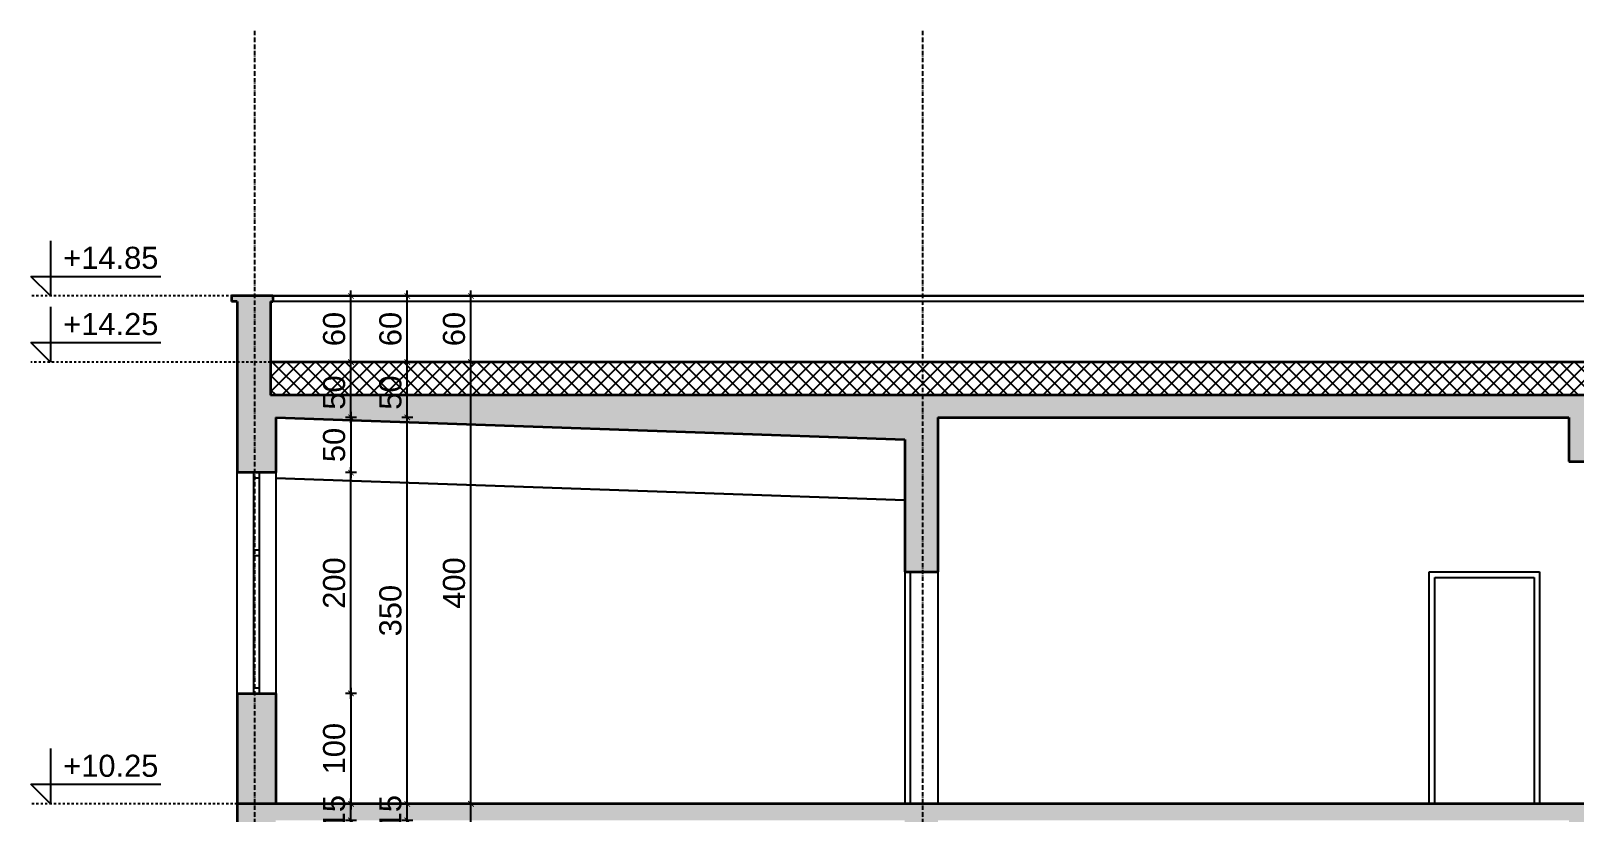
# Model space of a CAD drawing. Header units: inches. Extents: x -72385 to 39588, y -6525 to 66685.
# Drawn here: x 26252 to 27650, y 24643 to 25351 of the extents above; entities that cross this region are included whole.
import ezdxf

# ---------------------------------------------------------------- set-up
doc = ezdxf.new("R2010")
doc.units = ezdxf.units.IN
doc.header["$MEASUREMENT"] = 0
doc.linetypes.add('DashDot', pattern=[0.6, 0.4, -0.1, 0, -0.1])
doc.linetypes.add('Hidden', pattern=[0.4, 0.2, -0.2])
for name, color, linetype, lineweight in [('Надписи коти вътрешни', 252, 'Continuous', 25), ('Надписи нива', 252, 'Continuous', 25), ('Оси', 252, 'DashDot', 25), ('Фасади Разрези дебело', 7, 'Continuous', 35), ('Фасади Разрези средно', 252, 'Continuous', 30), ('Фасади Разрези тънко', 253, 'Continuous', 25), ('Щрих стени', 254, 'Continuous', 25)]:
    doc.layers.add(name, color=color, linetype=linetype, lineweight=lineweight)
doc.styles.add('Arial Regular', font='arial.ttf')
doc.styles.get("Standard").update_dxf_attribs({"font": 'arial.ttf'})
doc.dimstyles.new('Annotative', dxfattribs={"dimscale": 0, "dimtxt": 20, "dimasz": 5, "dimexe": 5, "dimexo": 5, "dimgap": 5, "dimtad": 1, "dimdec": 0, "dimzin": 0, "dimdsep": 46, "dimtxsty": 'Standard', "dimblk": 'ARCHTICK', "dimcen": 5, "dimdle": 5, "dimadec": 0, "dimazin": 0, "dimtfac": 1, "dimtdec": 0, "dimtofl": 0, "dimtmove": 0, "dimatfit": 3, "dimldrblk": 'ARCHTICK', "dimfxl": 5, "dimfxlon": 1, "dimtolj": 1, "dimtzin": 0, "dimarcsym": 1})

# ---------------------------------------------------------------- blocks, each defined once
blk = doc.blocks.new('_ArchTick')
at = {"color": 0, "linetype": 'ByBlock', "const_width": 0.15}
blk.add_lwpolyline([(-0.5, -0.5), (0.5, 0.5)], dxfattribs=at)
blk = doc.blocks.new('*D5212')
at = {"layer": 'Defpoints', "color": 0, "ltscale": 10, "transparency": 16777216}
for p in [(26542, 24650.9), (26572.6, 24650.9), (26572.6, 24635.9)]:
    blk.add_point(p, dxfattribs=at)
at = {"layer": 'Надписи коти вътрешни', "color": 0, "lineweight": -2, "ltscale": 10, "transparency": 16777216}
for p, q in [((26547, 24650.9), (26537, 24650.9)), ((26542, 24630.9), (26542, 24655.9)), ((26547, 24635.9), (26537, 24635.9))]:
    blk.add_line(p, q, dxfattribs=at)
at = {"layer": 'Надписи коти вътрешни', "color": 0, "lineweight": -2, "ltscale": 10, "transparency": 16777216, "xscale": 5, "yscale": 5, "zscale": 5}
for p, rotation in [((26542, 24650.9), 90), ((26542, 24635.9), 270)]:
    blk.add_blockref('_ArchTick', p, dxfattribs=dict(at, rotation=rotation))
at = {"layer": 'Надписи коти вътрешни', "color": 0, "ltscale": 10, "transparency": 16777216, "insert": (26526.8, 24643.4), "char_height": 20, "attachment_point": 5, "rotation": 90}
blk.add_mtext('\\A1;15', dxfattribs=at)
blk = doc.blocks.new('*D5210')
at = {"layer": 'Defpoints', "color": 0, "ltscale": 10, "transparency": 16777216}
for p in [(26650.7, 24650.9), (26769.7, 24650.9), (26769.7, 24270.9)]:
    blk.add_point(p, dxfattribs=at)
at = {"layer": 'Надписи коти вътрешни', "color": 0, "lineweight": -2, "ltscale": 10, "transparency": 16777216}
for p, q in [((26655.7, 24650.9), (26645.7, 24650.9)), ((26650.7, 24265.9), (26650.7, 24655.9)), ((26655.7, 24270.9), (26645.7, 24270.9))]:
    blk.add_line(p, q, dxfattribs=at)
at = {"layer": 'Надписи коти вътрешни', "color": 0, "lineweight": -2, "ltscale": 10, "transparency": 16777216, "xscale": 5, "yscale": 5, "zscale": 5}
for p, rotation in [((26650.7, 24650.9), 90), ((26650.7, 24270.9), 270)]:
    blk.add_blockref('_ArchTick', p, dxfattribs=dict(at, rotation=rotation))
at = {"layer": 'Надписи коти вътрешни', "color": 0, "ltscale": 10, "transparency": 16777216, "insert": (26635.4, 24460.9), "char_height": 20, "attachment_point": 5, "rotation": 90}
blk.add_mtext('\\A1;380', dxfattribs=at)
blk = doc.blocks.new('*D5209')
at = {"layer": 'Defpoints', "color": 0, "ltscale": 10, "transparency": 16777216}
for p in [(26593, 24650.9), (26621, 24650.9), (26631.7, 24635.9)]:
    blk.add_point(p, dxfattribs=at)
at = {"layer": 'Надписи коти вътрешни', "color": 0, "lineweight": -2, "ltscale": 10, "transparency": 16777216}
for p, q in [((26598, 24650.9), (26588, 24650.9)), ((26593, 24630.9), (26593, 24655.9)), ((26598, 24635.9), (26588, 24635.9))]:
    blk.add_line(p, q, dxfattribs=at)
at = {"layer": 'Надписи коти вътрешни', "color": 0, "lineweight": -2, "ltscale": 10, "transparency": 16777216, "xscale": 5, "yscale": 5, "zscale": 5}
for p, rotation in [((26593, 24650.9), 90), ((26593, 24635.9), 270)]:
    blk.add_blockref('_ArchTick', p, dxfattribs=dict(at, rotation=rotation))
at = {"layer": 'Надписи коти вътрешни', "color": 0, "ltscale": 10, "transparency": 16777216, "insert": (26577.8, 24643.4), "char_height": 20, "attachment_point": 5, "rotation": 90}
blk.add_mtext('\\A1;15', dxfattribs=at)
blk = doc.blocks.new('*D5208')
at = {"layer": 'Defpoints', "color": 0, "ltscale": 10, "transparency": 16777216}
for p in [(26572.6, 24750.9), (26542, 24650.9), (26572.6, 24650.9)]:
    blk.add_point(p, dxfattribs=at)
at = {"layer": 'Надписи коти вътрешни', "color": 0, "lineweight": -2, "ltscale": 10, "transparency": 16777216}
for p, q in [((26547, 24750.9), (26537, 24750.9)), ((26542, 24755.9), (26542, 24645.9)), ((26547, 24650.9), (26537, 24650.9))]:
    blk.add_line(p, q, dxfattribs=at)
at = {"layer": 'Надписи коти вътрешни', "color": 0, "lineweight": -2, "ltscale": 10, "transparency": 16777216, "xscale": 5, "yscale": 5, "zscale": 5}
for p, rotation in [((26542, 24750.9), 90), ((26542, 24650.9), 270)]:
    blk.add_blockref('_ArchTick', p, dxfattribs=dict(at, rotation=rotation))
at = {"layer": 'Надписи коти вътрешни', "color": 0, "ltscale": 10, "transparency": 16777216, "insert": (26526.8, 24700.9), "char_height": 20, "attachment_point": 5, "rotation": 90}
blk.add_mtext('\\A1;100', dxfattribs=at)
blk = doc.blocks.new('*D5207')
at = {"layer": 'Defpoints', "color": 0, "ltscale": 10, "transparency": 16777216}
for p in [(26542, 24950.9), (26572.6, 24950.9), (26572.6, 24750.9)]:
    blk.add_point(p, dxfattribs=at)
at = {"layer": 'Надписи коти вътрешни', "color": 0, "lineweight": -2, "ltscale": 10, "transparency": 16777216}
for p, q in [((26542, 24745.9), (26542, 24955.9)), ((26547, 24950.9), (26537, 24950.9)), ((26547, 24750.9), (26537, 24750.9))]:
    blk.add_line(p, q, dxfattribs=at)
at = {"layer": 'Надписи коти вътрешни', "color": 0, "lineweight": -2, "ltscale": 10, "transparency": 16777216, "xscale": 5, "yscale": 5, "zscale": 5}
for p, rotation in [((26542, 24950.9), 90), ((26542, 24750.9), 270)]:
    blk.add_blockref('_ArchTick', p, dxfattribs=dict(at, rotation=rotation))
at = {"layer": 'Надписи коти вътрешни', "color": 0, "ltscale": 10, "transparency": 16777216, "insert": (26526.8, 24850.9), "char_height": 20, "attachment_point": 5, "rotation": 90}
blk.add_mtext('\\A1;200', dxfattribs=at)
blk = doc.blocks.new('*D5206')
at = {"layer": 'Defpoints', "color": 0, "ltscale": 10, "transparency": 16777216}
for p in [(26572.6, 25000.9), (26542, 24950.9), (26572.6, 24950.9)]:
    blk.add_point(p, dxfattribs=at)
at = {"layer": 'Надписи коти вътрешни', "color": 0, "lineweight": -2, "ltscale": 10, "transparency": 16777216}
for p, q in [((26547, 25000.9), (26537, 25000.9)), ((26542, 25005.9), (26542, 24945.9)), ((26547, 24950.9), (26537, 24950.9))]:
    blk.add_line(p, q, dxfattribs=at)
at = {"layer": 'Надписи коти вътрешни', "color": 0, "lineweight": -2, "ltscale": 10, "transparency": 16777216, "xscale": 5, "yscale": 5, "zscale": 5}
for p, rotation in [((26542, 25000.9), 90), ((26542, 24950.9), 270)]:
    blk.add_blockref('_ArchTick', p, dxfattribs=dict(at, rotation=rotation))
at = {"layer": 'Надписи коти вътрешни', "color": 0, "ltscale": 10, "transparency": 16777216, "insert": (26526.8, 24975.9), "char_height": 20, "attachment_point": 5, "rotation": 90}
blk.add_mtext('\\A1;50', dxfattribs=at)
blk = doc.blocks.new('*D5205')
at = {"layer": 'Defpoints', "color": 0, "ltscale": 10, "transparency": 16777216}
for p in [(26542, 25050.9), (26572.6, 25050.9), (26572.6, 25000.9)]:
    blk.add_point(p, dxfattribs=at)
at = {"layer": 'Надписи коти вътрешни', "color": 0, "lineweight": -2, "ltscale": 10, "transparency": 16777216}
for p, q in [((26542, 24995.9), (26542, 25055.9)), ((26547, 25050.9), (26537, 25050.9)), ((26547, 25000.9), (26537, 25000.9))]:
    blk.add_line(p, q, dxfattribs=at)
at = {"layer": 'Надписи коти вътрешни', "color": 0, "lineweight": -2, "ltscale": 10, "transparency": 16777216, "xscale": 5, "yscale": 5, "zscale": 5}
for p, rotation in [((26542, 25050.9), 90), ((26542, 25000.9), 270)]:
    blk.add_blockref('_ArchTick', p, dxfattribs=dict(at, rotation=rotation))
at = {"layer": 'Надписи коти вътрешни', "color": 0, "ltscale": 10, "transparency": 16777216, "insert": (26526.8, 25023.4), "char_height": 20, "attachment_point": 5, "rotation": 90}
blk.add_mtext('\\A1;50', dxfattribs=at)
blk = doc.blocks.new('*D5204')
at = {"layer": 'Defpoints', "color": 0, "ltscale": 10, "transparency": 16777216}
for p in [(26593, 25000.9), (26671.2, 25000.9), (26671.2, 24650.9)]:
    blk.add_point(p, dxfattribs=at)
at = {"layer": 'Надписи коти вътрешни', "color": 0, "lineweight": -2, "ltscale": 10, "transparency": 16777216}
for p, q in [((26598, 25000.9), (26588, 25000.9)), ((26593, 24645.9), (26593, 25005.9)), ((26598, 24650.9), (26588, 24650.9))]:
    blk.add_line(p, q, dxfattribs=at)
at = {"layer": 'Надписи коти вътрешни', "color": 0, "lineweight": -2, "ltscale": 10, "transparency": 16777216, "xscale": 5, "yscale": 5, "zscale": 5}
for p, rotation in [((26593, 25000.9), 90), ((26593, 24650.9), 270)]:
    blk.add_blockref('_ArchTick', p, dxfattribs=dict(at, rotation=rotation))
at = {"layer": 'Надписи коти вътрешни', "color": 0, "ltscale": 10, "transparency": 16777216, "insert": (26577.8, 24825.9), "char_height": 20, "attachment_point": 5, "rotation": 90}
blk.add_mtext('\\A1;350', dxfattribs=at)
blk = doc.blocks.new('*D5203')
at = {"layer": 'Defpoints', "color": 0, "ltscale": 10, "transparency": 16777216}
for p in [(26650.7, 25050.9), (26769.7, 25050.9), (26769.7, 24650.9)]:
    blk.add_point(p, dxfattribs=at)
at = {"layer": 'Надписи коти вътрешни', "color": 0, "lineweight": -2, "ltscale": 10, "transparency": 16777216}
for p, q in [((26650.7, 24645.9), (26650.7, 25055.9)), ((26655.7, 25050.9), (26645.7, 25050.9)), ((26655.7, 24650.9), (26645.7, 24650.9))]:
    blk.add_line(p, q, dxfattribs=at)
at = {"layer": 'Надписи коти вътрешни', "color": 0, "lineweight": -2, "ltscale": 10, "transparency": 16777216, "xscale": 5, "yscale": 5, "zscale": 5}
for p, rotation in [((26650.7, 25050.9), 90), ((26650.7, 24650.9), 270)]:
    blk.add_blockref('_ArchTick', p, dxfattribs=dict(at, rotation=rotation))
at = {"layer": 'Надписи коти вътрешни', "color": 0, "ltscale": 10, "transparency": 16777216, "insert": (26635.4, 24850.9), "char_height": 20, "attachment_point": 5, "rotation": 90}
blk.add_mtext('\\A1;400', dxfattribs=at)
blk = doc.blocks.new('*D5202')
at = {"layer": 'Defpoints', "color": 0, "ltscale": 10, "transparency": 16777216}
for p in [(26593, 25050.9), (26671.2, 25050.9), (26671.2, 25000.9)]:
    blk.add_point(p, dxfattribs=at)
at = {"layer": 'Надписи коти вътрешни', "color": 0, "lineweight": -2, "ltscale": 10, "transparency": 16777216}
for p, q in [((26593, 24995.9), (26593, 25055.9)), ((26598, 25050.9), (26588, 25050.9)), ((26598, 25000.9), (26588, 25000.9))]:
    blk.add_line(p, q, dxfattribs=at)
at = {"layer": 'Надписи коти вътрешни', "color": 0, "lineweight": -2, "ltscale": 10, "transparency": 16777216, "xscale": 5, "yscale": 5, "zscale": 5}
for p, rotation in [((26593, 25050.9), 90), ((26593, 25000.9), 270)]:
    blk.add_blockref('_ArchTick', p, dxfattribs=dict(at, rotation=rotation))
at = {"layer": 'Надписи коти вътрешни', "color": 0, "ltscale": 10, "transparency": 16777216, "insert": (26577.8, 25023.4), "char_height": 20, "attachment_point": 5, "rotation": 90}
blk.add_mtext('\\A1;50', dxfattribs=at)
blk = doc.blocks.new('*D5201')
at = {"layer": 'Defpoints', "color": 0, "ltscale": 10, "transparency": 16777216}
for p in [(26542, 25110.9), (26572.6, 25110.9), (26572.6, 25050.9)]:
    blk.add_point(p, dxfattribs=at)
at = {"layer": 'Надписи коти вътрешни', "color": 0, "lineweight": -2, "ltscale": 10, "transparency": 16777216}
for p, q in [((26547, 25110.9), (26537, 25110.9)), ((26542, 25045.9), (26542, 25115.9)), ((26547, 25050.9), (26537, 25050.9))]:
    blk.add_line(p, q, dxfattribs=at)
at = {"layer": 'Надписи коти вътрешни', "color": 0, "lineweight": -2, "ltscale": 10, "transparency": 16777216, "xscale": 5, "yscale": 5, "zscale": 5}
for p, rotation in [((26542, 25110.9), 90), ((26542, 25050.9), 270)]:
    blk.add_blockref('_ArchTick', p, dxfattribs=dict(at, rotation=rotation))
at = {"layer": 'Надписи коти вътрешни', "color": 0, "ltscale": 10, "transparency": 16777216, "insert": (26526.8, 25080.9), "char_height": 20, "attachment_point": 5, "rotation": 90}
blk.add_mtext('\\A1;60', dxfattribs=at)
blk = doc.blocks.new('*D5200')
at = {"layer": 'Defpoints', "color": 0, "ltscale": 10, "transparency": 16777216}
for p in [(26593, 25110.9), (26671.2, 25110.9), (26671.2, 25050.9)]:
    blk.add_point(p, dxfattribs=at)
at = {"layer": 'Надписи коти вътрешни', "color": 0, "lineweight": -2, "ltscale": 10, "transparency": 16777216}
for p, q in [((26598, 25110.9), (26588, 25110.9)), ((26593, 25045.9), (26593, 25115.9)), ((26598, 25050.9), (26588, 25050.9))]:
    blk.add_line(p, q, dxfattribs=at)
at = {"layer": 'Надписи коти вътрешни', "color": 0, "lineweight": -2, "ltscale": 10, "transparency": 16777216, "xscale": 5, "yscale": 5, "zscale": 5}
for p, rotation in [((26593, 25110.9), 90), ((26593, 25050.9), 270)]:
    blk.add_blockref('_ArchTick', p, dxfattribs=dict(at, rotation=rotation))
at = {"layer": 'Надписи коти вътрешни', "color": 0, "ltscale": 10, "transparency": 16777216, "insert": (26577.8, 25080.9), "char_height": 20, "attachment_point": 5, "rotation": 90}
blk.add_mtext('\\A1;60', dxfattribs=at)
blk = doc.blocks.new('*D5199')
at = {"layer": 'Defpoints', "color": 0, "ltscale": 10, "transparency": 16777216}
for p in [(26650.7, 25110.9), (26769.7, 25110.9), (26769.7, 25050.9)]:
    blk.add_point(p, dxfattribs=at)
at = {"layer": 'Надписи коти вътрешни', "color": 0, "lineweight": -2, "ltscale": 10, "transparency": 16777216}
for p, q in [((26655.7, 25110.9), (26645.7, 25110.9)), ((26650.7, 25045.9), (26650.7, 25115.9)), ((26655.7, 25050.9), (26645.7, 25050.9))]:
    blk.add_line(p, q, dxfattribs=at)
at = {"layer": 'Надписи коти вътрешни', "color": 0, "lineweight": -2, "ltscale": 10, "transparency": 16777216, "xscale": 5, "yscale": 5, "zscale": 5}
for p, rotation in [((26650.7, 25110.9), 90), ((26650.7, 25050.9), 270)]:
    blk.add_blockref('_ArchTick', p, dxfattribs=dict(at, rotation=rotation))
at = {"layer": 'Надписи коти вътрешни', "color": 0, "ltscale": 10, "transparency": 16777216, "insert": (26635.4, 25080.9), "char_height": 20, "attachment_point": 5, "rotation": 90}
blk.add_mtext('\\A1;60', dxfattribs=at)

msp = doc.modelspace()

# ---------------------------------------------------------------- hatches: boundary and pattern name
at = {"layer": 'Щрих стени', "ltscale": 10}
h = msp.add_hatch(color=256, dxfattribs=at)
h.dxf.hatch_style = 1
h.paths.add_polyline_path([(27073.7, 25000.9), (27645.4, 25000.9), (27645.4, 24960.9), (27713.8, 24960.9), (27713.8, 25000.9), (29376.8, 25000.9), (29376.8, 24860.9), (29406.8, 24860.9), (29406.8, 25000.9), (29945.2, 25000.9), (29945.2, 24965.9), (29975.2, 24965.9), (29975.2, 25000.9), (30375.2, 25000.9), (30375.2, 24650.9), (30420.2, 24650.9), (30420.2, 25105.9), (30425.2, 25105.9), (30425.2, 25110.9), (30388.2, 25110.9), (30388.2, 25105.9), (30390.2, 25105.9), (30390.2, 25020.9), (26469.1, 25020.9), (26469.1, 25105.9), (26471.1, 25110.9), (26433.9, 25110.9), (26433.9, 25105.9), (26438.9, 25105.9), (26438.9, 24950.9), (26473.9, 24950.9), (26473.9, 25000.9), (27043.7, 24980.9), (27043.7, 24860.9), (27073.7, 24860.9)])
h.paths.add_polyline_path([(26473.9, 24750.9), (26438.9, 24750.9), (26438.9, 24650.9), (26473.9, 24650.9)], flags=17)
at = {"layer": 'Щрих стени', "ltscale": 10, "transparency": 33554610}
h = msp.add_hatch(dxfattribs=at)
h.set_pattern_fill('ANSI37', color=256, scale=75)
h.paths.add_polyline_path([(30390.2, 25050.9), (26469.1, 25050.9), (26469.1, 25020.9), (30390.2, 25020.9)])
at = {"layer": 'Щрих стени', "ltscale": 10}
h = msp.add_hatch(color=256, dxfattribs=at)
h.dxf.hatch_style = 1
h.paths.add_polyline_path([(27713.8, 24635.9), (29376.8, 24635.9), (29376.8, 24480.9), (29406.8, 24480.9), (29406.8, 24635.9), (29945.2, 24635.9), (29945.2, 24580.9), (29975.2, 24580.9), (29975.2, 24635.9), (30375.2, 24635.9), (30375.2, 24270.9), (30420.2, 24270.9), (30420.2, 24650.9), (26438.9, 24650.9), (26438.9, 24570.9), (26473.9, 24570.9), (26473.9, 24635.9), (27043.7, 24635.9), (27043.7, 24480.9), (27073.7, 24480.9), (27073.7, 24635.9), (27645.4, 24635.9), (27645.4, 24595.9), (27713.8, 24595.9)])
h.paths.add_polyline_path([(26473.9, 24370.9), (26438.9, 24370.9), (26438.9, 24270.9), (26473.9, 24270.9)], flags=0)

# ---------------------------------------------------------------- linework, layer by layer
at = {"layer": 'Надписи нива', "ltscale": 10}
for p, q in [((26269.7, 25160.9), (26269.7, 25110.9)), ((26252, 25128.6), (26369.7, 25128.6)), ((26269.7, 25110.9), (26252, 25128.6)), ((26269.7, 25100.9), (26269.7, 25050.9)), ((26252, 25068.6), (26369.7, 25068.6)), ((26269.7, 25050.9), (26252, 25068.6)), ((26269.7, 24700.9), (26269.7, 24650.9)), ((26252, 24668.6), (26369.7, 24668.6)), ((26269.7, 24650.9), (26252, 24668.6))]:
    msp.add_line(p, q, dxfattribs=at)
at = {"layer": 'Надписи нива', "linetype": 'Hidden', "ltscale": 10}
for p, q in [((26438.9, 25110.9), (26252, 25110.9)), ((26469.1, 25050.9), (26252, 25050.9)), ((26438.9, 24650.9), (26252, 24650.9))]:
    msp.add_line(p, q, dxfattribs=at)
at = {"layer": 'Оси', "ltscale": 10}
for p, q in [((26454.7, 25350.9), (26454.7, 23100.9)), ((27059.7, 25350.9), (27059.7, 23100.9))]:
    msp.add_line(p, q, dxfattribs=at)
at = {"layer": 'Фасади Разрези дебело', "ltscale": 10}
for p, q in [((26433.9, 25110.9), (26433.9, 25105.9)), ((26471.1, 25110.9), (26433.9, 25110.9)), ((26471.1, 25110.9), (26471.1, 25105.9)), ((26438.9, 25105.9), (26433.9, 25105.9)), ((26438.9, 25105.9), (26438.9, 24950.9)), ((26469.1, 25105.9), (26469.1, 25020.9)), ((26469.1, 25105.9), (26471.1, 25105.9)), ((26473.9, 25000.9), (26473.9, 24950.9)), ((26473.9, 25000.9), (27043.7, 24980.9)), ((27073.7, 25000.9), (27073.7, 24860.9)), ((27073.7, 25000.9), (27645.4, 25000.9)), ((27645.4, 25000.9), (27645.4, 24960.9)), ((27043.7, 24980.9), (27043.7, 24860.9)), ((27645.4, 24960.9), (27713.8, 24960.9)), ((26473.9, 24950.9), (26438.9, 24950.9)), ((27043.7, 24860.9), (27073.7, 24860.9)), ((26438.9, 24750.9), (26473.9, 24750.9)), ((26438.9, 24750.9), (26438.9, 24570.9)), ((26473.9, 24750.9), (26473.9, 24650.9))]:
    msp.add_line(p, q, dxfattribs=at)
at = {"layer": 'Фасади Разрези дебело', "ltscale": 10, "extrusion": (1.22465e-16, 1, -2.22045e-16)}
for p, q in [((30390.2, 25050.9), (26469.1, 25050.9)), ((30390.2, 25020.9), (26469.1, 25020.9)), ((30420.2, 24650.9), (26438.9, 24650.9))]:
    msp.add_line(p, q, dxfattribs=at)
at = {"layer": 'Фасади Разрези средно', "ltscale": 10, "extrusion": (1.22465e-16, 1, -2.22045e-16)}
msp.add_line((30388.2, 25110.9), (26471.1, 25110.9), dxfattribs=at)
at = {"layer": 'Фасади Разрези средно', "ltscale": 10}
msp.add_line((26473.9, 24945.9), (27043.7, 24925.9), dxfattribs=at)
at = {"layer": 'Фасади Разрези тънко', "ltscale": 10, "extrusion": (1.22465e-16, 1, -2.22045e-16)}
msp.add_line((30388.2, 25105.9), (26471.1, 25105.9), dxfattribs=at)
at = {"layer": 'Фасади Разрези тънко', "ltscale": 10}
for p, q in [((26438.9, 24750.9), (26438.9, 24950.9)), ((26453.9, 24750.9), (26453.9, 24950.9)), ((26458.9, 24945.9), (26453.9, 24945.9)), ((26458.9, 24950.9), (26458.9, 24750.9)), ((26473.9, 24950.9), (26473.9, 24750.9)), ((26453.9, 24880.9), (26458.9, 24880.9)), ((26453.9, 24875.9), (26458.9, 24875.9)), ((27043.7, 24860.9), (27043.7, 24650.9)), ((27048.7, 24860.9), (27048.7, 24650.9)), ((27073.7, 24860.9), (27073.7, 24650.9)), ((27518.8, 24650.9), (27518.8, 24860.9)), ((27518.8, 24860.9), (27618.8, 24860.9)), ((27618.8, 24860.9), (27618.8, 24650.9)), ((27523.8, 24650.9), (27523.8, 24855.9)), ((27523.8, 24855.9), (27613.8, 24855.9)), ((27613.8, 24855.9), (27613.8, 24650.9)), ((26453.9, 24755.9), (26458.9, 24755.9))]:
    msp.add_line(p, q, dxfattribs=at)

# ---------------------------------------------------------------- texts
at = {"layer": 'Надписи нива', "ltscale": 10, "char_height": 20, "width": 180.489, "attachment_point": 1, "style": 'Arial Regular'}
for s, insert in [('+14.85', (26281.3, 25155.4)), ('+14.25', (26281.3, 25095.4)), ('+10.25', (26281.3, 24695.4))]:
    msp.add_mtext(s, dxfattribs=dict(at, insert=insert))

# ---------------------------------------------------------------- dimensions: what is measured, and where the dimension line sits
at = {"layer": 'Надписи коти вътрешни', "ltscale": 10}
for base, p1, p2, picture, middle in [((26542, 25110.9), (26572.6, 25050.9), (26572.6, 25110.9), '*D5201', (26526.8, 25080.9)), ((26593, 25110.9), (26671.2, 25050.9), (26671.2, 25110.9), '*D5200', (26577.8, 25080.9)), ((26650.7, 25110.9), (26769.7, 25050.9), (26769.7, 25110.9), '*D5199', (26635.4, 25080.9)), ((26650.7, 25050.9), (26769.7, 24650.9), (26769.7, 25050.9), '*D5203', (26635.4, 24850.9)), ((26542, 24950.9), (26572.6, 25000.9), (26572.6, 24950.9), '*D5206', (26526.8, 24975.9)), ((26593, 25000.9), (26671.2, 24650.9), (26671.2, 25000.9), '*D5204', (26577.8, 24825.9)), ((26542, 24950.9), (26572.6, 24750.9), (26572.6, 24950.9), '*D5207', (26526.8, 24850.9)), ((26542, 24650.9), (26572.6, 24750.9), (26572.6, 24650.9), '*D5208', (26526.8, 24700.9)), ((26650.7, 24650.9), (26769.7, 24270.9), (26769.7, 24650.9), '*D5210', (26635.4, 24460.9))]:
    dim = msp.add_linear_dim(base=base, p1=p1, p2=p2, angle=90, dimstyle='Annotative', override={"dimscale": 0, "dimtix": 0, "dimtofl": 0, "dimtmove": 0, "dimatfit": 3}, dxfattribs=at)
    dim.commit()
    dim.dimension.update_dxf_attribs({"geometry": picture, "text_midpoint": middle})
for base, p1, p2, picture, middle in [((26542, 25050.9), (26572.6, 25000.9), (26572.6, 25050.9), '*D5205', (26542, 25023.4)), ((26593, 25050.9), (26671.2, 25000.9), (26671.2, 25050.9), '*D5202', (26593, 25023.4)), ((26542, 24650.9), (26572.6, 24635.9), (26572.6, 24650.9), '*D5212', (26542, 24643.4)), ((26593, 24650.9), (26631.7, 24635.9), (26621, 24650.9), '*D5209', (26593, 24643.4))]:
    dim = msp.add_linear_dim(base=base, p1=p1, p2=p2, angle=90, dimstyle='Annotative', override={"dimscale": 0, "dimtix": 0, "dimtofl": 0, "dimtmove": 0, "dimatfit": 3}, dxfattribs=at)
    dim.commit()
    dim.dimension.update_dxf_attribs({"geometry": picture, "text_midpoint": middle, "dimtype": 128})

doc.saveas('drawing.dxf')
